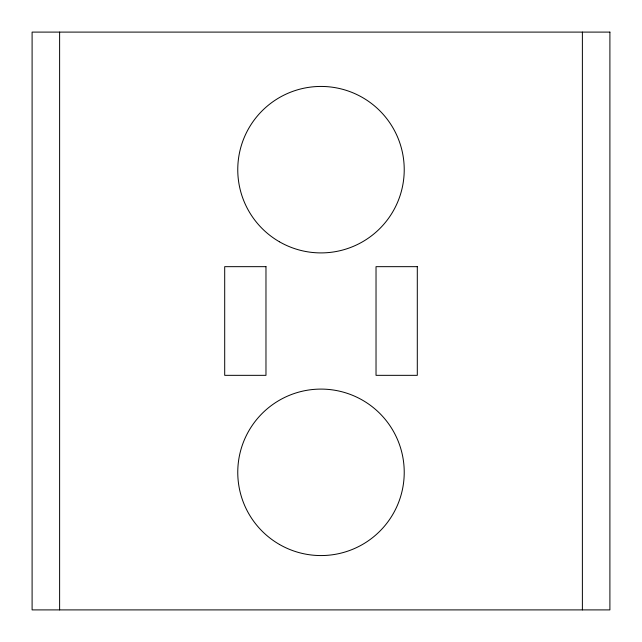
<?xml version="1.0" encoding="UTF-8"?>
<svg xmlns="http://www.w3.org/2000/svg" width="642" height="642" viewBox="0 0 642 642"><rect width="100%" height="100%" fill="white"/><g stroke="black" fill="none" stroke-linecap="round" stroke-linejoin="round"><path stroke-width="0.96" d="M582.382 32.1L582.382 609.9M59.618 32.1L59.618 609.9M609.9 32.1L32.1 32.1L32.1 609.9L609.9 609.9L609.9 32.1M265.973 266.663L224.7 266.663L224.7 375.337L265.973 375.337L265.973 266.663M417.3 266.663L376.027 266.663L376.027 375.337L417.3 375.337L417.3 266.663M279.382 241.753A83.227 83.227 0 0 0 404.227 169.673A83.227 83.227 0 0 0 279.382 97.592A83.227 83.227 0 0 0 279.382 241.753M279.382 544.408A83.227 83.227 0 0 0 404.227 472.327A83.227 83.227 0 0 0 279.382 400.247A83.227 83.227 0 0 0 279.382 544.408"/></g></svg>
